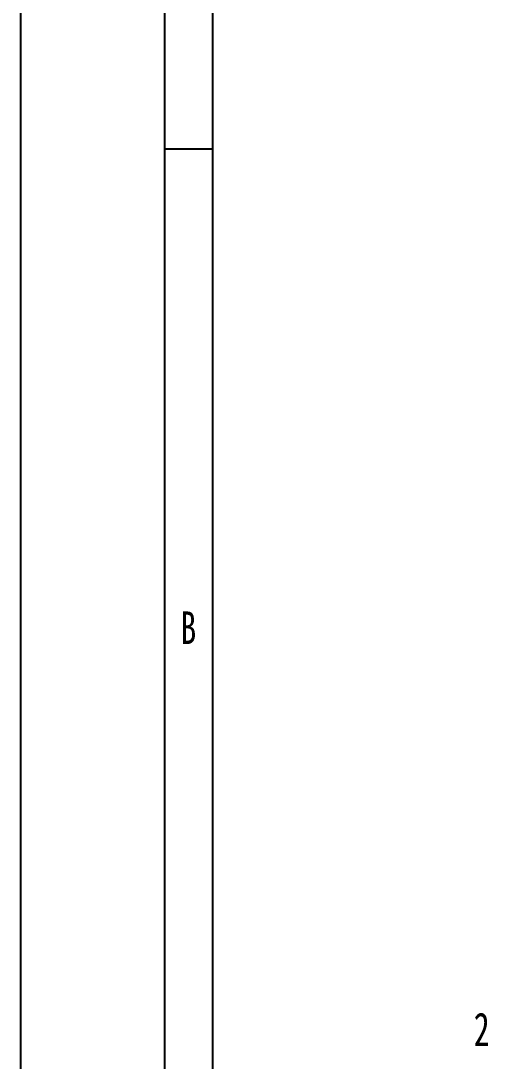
# Model space of a CAD drawing. Header units: inches. Extents: x 47316 to 59086, y 3141 to 11743.
# Drawn here: x 50262.9 to 50311.7, y 3703.8 to 3812.5 of the extents above; entities that cross this region are included whole.
import ezdxf

# ---------------------------------------------------------------- set-up
doc = ezdxf.new("R2010")
doc.units = ezdxf.units.IN
doc.header["$MEASUREMENT"] = 0
doc.styles.add('MtX_SimSun', font='')
doc.styles.get("Standard").update_dxf_attribs({"font": ''})
doc.styles.get('MtX_SimSun').set_extended_font_data('SimSun')
doc.styles.get('Standard').set_extended_font_data('SimSun')

msp = doc.modelspace()

# ---------------------------------------------------------------- linework, layer by layer
at = {"color": 0, "lineweight": -3}
for p, q in [((50262.93, 3325.09), (50262.93, 3919.09)), ((50277.93, 3899.09), (50277.93, 3646.25)), ((50282.93, 3899.09), (50282.93, 3345.09)), ((50282.93, 3799.09), (50277.93, 3799.09))]:
    msp.add_line(p, q, dxfattribs=at)

# ---------------------------------------------------------------- texts
at = {"color": 0, "lineweight": -3, "style": 'MtX_SimSun', "width": 0.7}
msp.add_text('B', height=3.4, dxfattribs=at).set_placement((50279.61, 3747.39))
at = {"color": 0, "lineweight": -3, "width": 0.7}
msp.add_text('2', height=3.5, dxfattribs=at).set_placement((50310.18, 3705.38))

doc.saveas('drawing.dxf')
